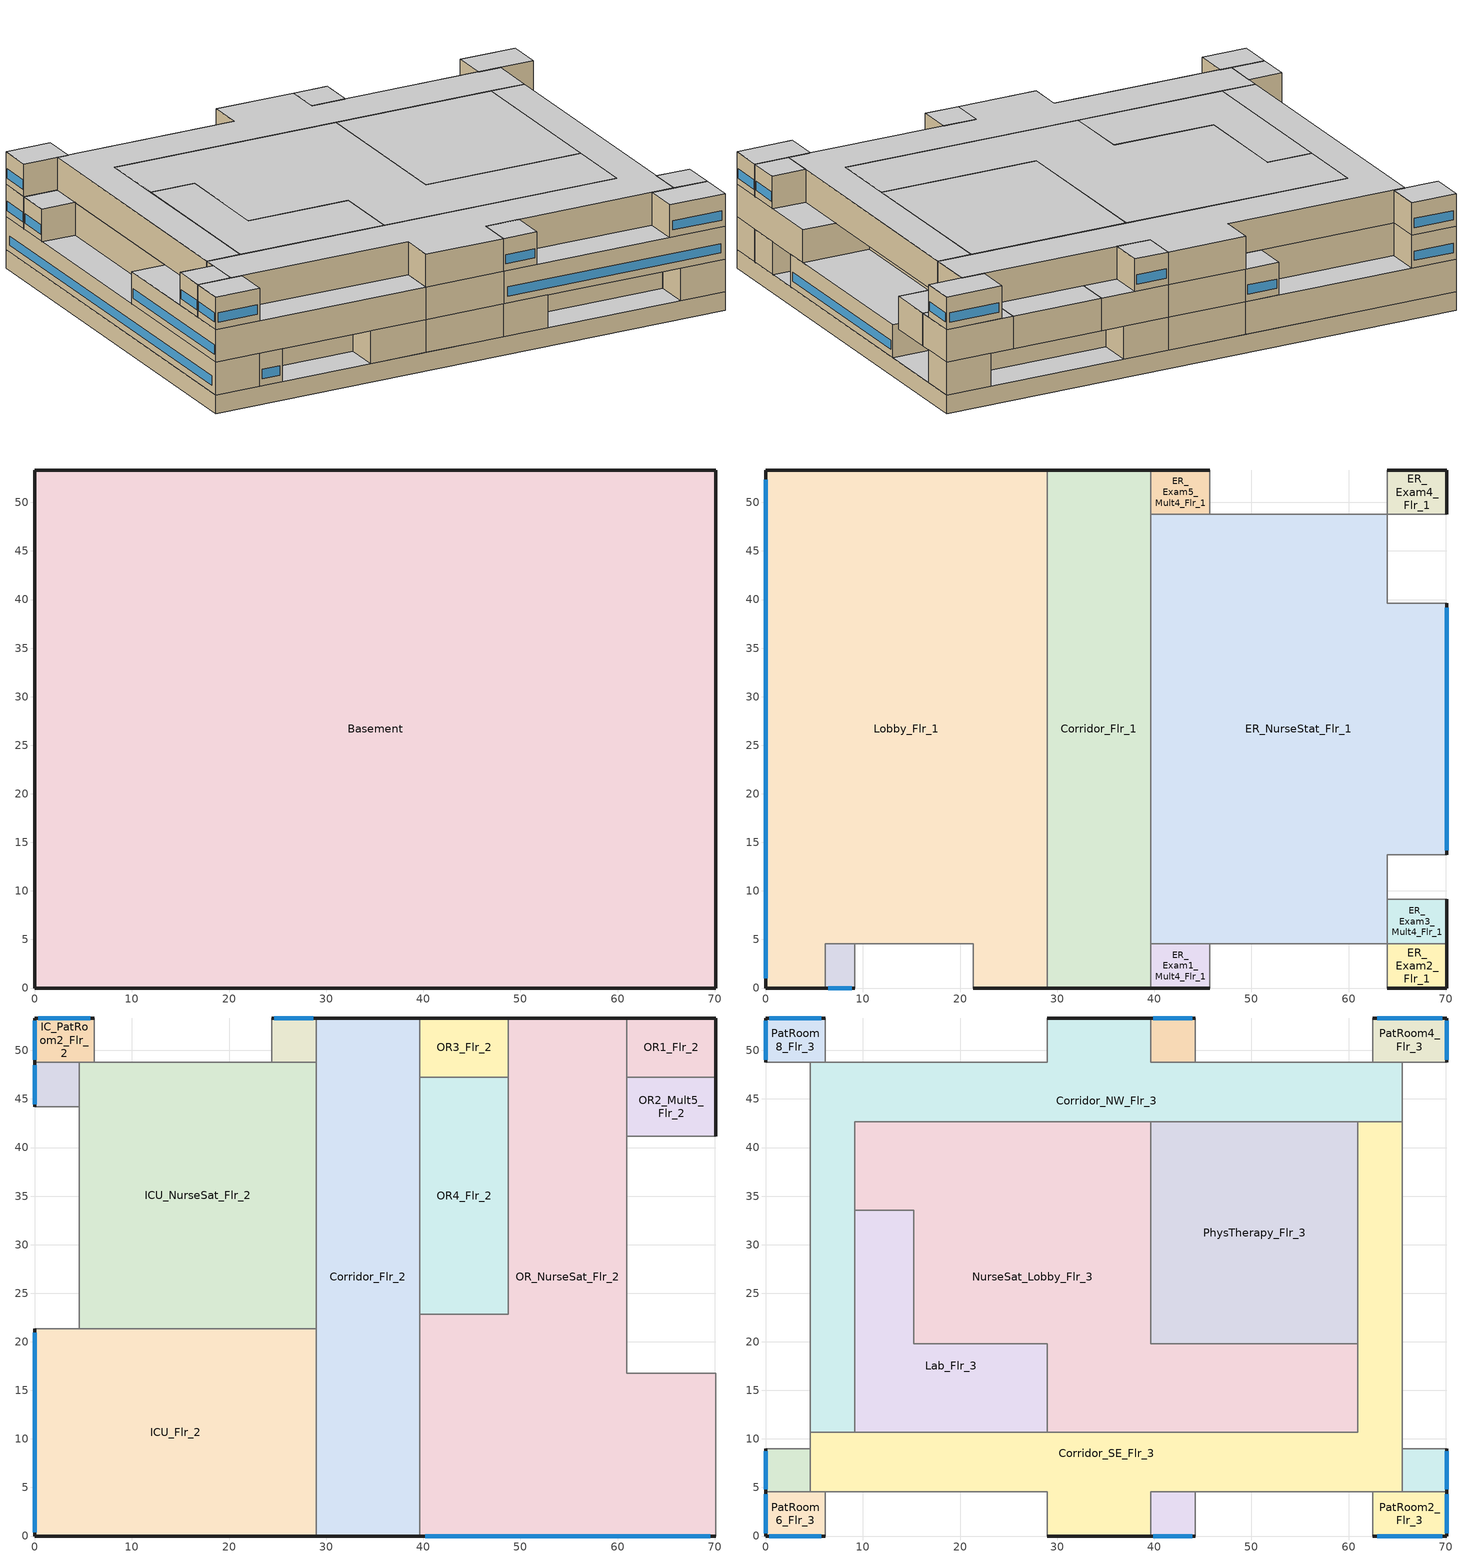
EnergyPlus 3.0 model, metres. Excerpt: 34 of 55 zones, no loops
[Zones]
Basement
 floor ground (ext-slab): 70.1,53.34 70.1,0 0,0 0,53.34 z-2.44
 wall ground (ext-slab): 70.1,53.34 0,53.34 0,0 70.1,0 70.1,53.34 z-2.44:0
 ceiling adiabatic (INT-FLOOR-UNDERSIDE): 0,0 70.1,0 70.1,53.34 0,53.34 z0
ER_Exam1_Mult4_Flr_1
 floor adiabatic (INT-FLOOR-TOPSIDE): 45.72,4.57 45.72,0 39.62,0 39.62,4.57 z0
 wall outside (ext-walls): 39.62,0 45.72,0 z0:4.27
 wall adiabatic (int-walls): 45.72,0 45.72,4.57 39.62,4.57 39.62,0 z0:4.27
 ceiling adiabatic (INT-FLOOR-UNDERSIDE): 39.62,4.57 39.62,0 45.72,0 45.72,4.57 z4.27
ER_Exam2_Flr_1
 floor adiabatic (INT-FLOOR-TOPSIDE): 70.1,4.57 70.1,0 64.01,0 64.01,4.57 z0
 wall outside (ext-walls): 64.01,0 70.1,0 70.1,4.57 z0:4.27
 wall adiabatic (int-walls): 70.1,4.57 64.01,4.57 64.01,0 z0:4.27
 ceiling adiabatic (INT-FLOOR-UNDERSIDE): 64.01,4.57 64.01,0 70.1,0 70.1,4.57 z4.27
ER_Exam3_Mult4_Flr_1
 floor adiabatic (INT-FLOOR-TOPSIDE): 70.1,9.14 70.1,4.57 64.01,4.57 64.01,9.14 z0
 wall outside (ext-walls): 70.1,4.57 70.1,9.14 z0:4.27
 wall adiabatic (int-walls): 70.1,9.14 64.01,9.14 64.01,4.57 70.1,4.57 z0:4.27
 ceiling adiabatic (INT-FLOOR-UNDERSIDE): 64.01,9.14 64.01,4.57 70.1,4.57 70.1,9.14 z4.27
ER_Exam4_Flr_1
 floor adiabatic (INT-FLOOR-TOPSIDE): 70.1,53.34 70.1,48.77 64.01,48.77 64.01,53.34 z0
 wall outside (ext-walls): 70.1,48.77 70.1,53.34 64.01,53.34 z0:4.27
 wall adiabatic (int-walls): 64.01,53.34 64.01,48.77 70.1,48.77 z0:4.27
 ceiling adiabatic (INT-FLOOR-UNDERSIDE): 64.01,53.34 64.01,48.77 70.1,48.77 70.1,53.34 z4.27
ER_Exam5_Mult4_Flr_1
 floor adiabatic (INT-FLOOR-TOPSIDE): 45.72,53.34 45.72,48.77 39.62,48.77 39.62,53.34 z0
 wall outside (ext-walls): 45.72,53.34 39.62,53.34 z0:4.27
 wall adiabatic (int-walls): 39.62,53.34 39.62,48.77 45.72,48.77 45.72,53.34 z0:4.27
 ceiling adiabatic (INT-FLOOR-UNDERSIDE): 39.62,53.34 39.62,48.77 45.72,48.77 45.72,53.34 z4.27
Office1_Mult4_Flr_1
 floor adiabatic (INT-FLOOR-TOPSIDE): 9.14,4.57 9.14,0 6.1,0 6.1,4.57 z0
 wall outside (ext-walls): 6.1,0 9.14,0 z0:4.27
 wall adiabatic (int-walls): 9.14,0 9.14,4.57 6.1,4.57 6.1,0 z0:4.27
 window (window_south): 6.41,0 8.84,0 z0.91:2.13
 ceiling adiabatic (INT-FLOOR-UNDERSIDE): 6.1,4.57 6.1,0 9.14,0 9.14,4.57 z4.27
Lobby_Flr_1
 floor adiabatic (INT-FLOOR-TOPSIDE): 0,0 0,53.34 28.96,53.34 28.96,0 21.34,0 21.34,4.57 6.1,4.57 6.1,0 z0
 wall outside (ext-walls): 28.96,53.34 0,53.34 0,0 6.1,0 / 21.34,0 28.96,0 z0:4.27
 wall adiabatic (int-walls): 6.1,0 6.1,4.57 21.34,4.57 21.34,0 z0:4.27
 wall to Corridor_Flr_1 (AIR-WALL): 28.96,15.24 28.96,53.34 z0:4.27
 wall to Corridor_Flr_1 (int-walls): 28.96,0 28.96,15.24 z0:4.27
 window (window_west): 0,52.34 0,1 z0.91:2.13
 ceiling adiabatic (INT-FLOOR-UNDERSIDE): 0,0 6.1,0 6.1,4.57 21.34,4.57 21.34,0 28.96,0 28.96,53.34 0,53.34 z4.27
Corridor_Flr_1
 floor adiabatic (INT-FLOOR-TOPSIDE): 39.62,53.34 39.62,0 28.96,0 28.96,53.34 z0
 wall outside (ext-walls): 39.62,53.34 28.96,53.34 / 28.96,0 39.62,0 z0:4.27
 wall adiabatic (int-walls): 39.62,0 39.62,53.34 z0:4.27
 ceiling adiabatic (INT-FLOOR-UNDERSIDE): 28.96,53.34 28.96,0 39.62,0 39.62,53.34 z4.27
ER_NurseStat_Flr_1
 floor adiabatic (INT-FLOOR-TOPSIDE): 39.62,4.57 39.62,48.77 64.01,48.77 64.01,39.62 70.1,39.62 70.1,13.72 64.01,13.72 64.01,4.57 z0
 wall outside (ext-walls): 70.1,13.72 70.1,39.62 z0:4.27
 wall adiabatic (int-walls): 70.1,39.62 64.01,39.62 64.01,48.77 39.62,48.77 39.62,4.57 64.01,4.57 64.01,13.72 70.1,13.72 z0:4.27
 window (window_east): 70.1,14.2 70.1,39.14 z0.91:2.13
 ceiling adiabatic (INT-FLOOR-UNDERSIDE): 39.62,4.57 64.01,4.57 64.01,13.72 70.1,13.72 70.1,39.62 64.01,39.62 64.01,48.77 39.62,48.77 z4.27
OR1_Flr_2
 floor adiabatic (INT-FLOOR-TOPSIDE): 70.1,53.34 70.1,47.24 60.96,47.24 60.96,53.34 z4.27
 wall outside (ext-walls): 70.1,47.24 70.1,53.34 60.96,53.34 z4.27:8.54
 wall adiabatic (int-walls): 60.96,53.34 60.96,47.24 70.1,47.24 z4.27:8.54
 ceiling adiabatic (INT-FLOOR-UNDERSIDE): 60.96,53.34 60.96,47.24 70.1,47.24 70.1,53.34 z8.54
OR2_Mult5_Flr_2
 floor adiabatic (INT-FLOOR-TOPSIDE): 70.1,47.24 70.1,41.15 60.96,41.15 60.96,47.24 z4.27
 wall outside (ext-walls): 70.1,41.15 70.1,47.24 z4.27:8.54
 wall adiabatic (int-walls): 70.1,47.24 60.96,47.24 60.96,41.15 70.1,41.15 z4.27:8.54
 ceiling adiabatic (INT-FLOOR-UNDERSIDE): 60.96,47.24 60.96,41.15 70.1,41.15 70.1,47.24 z8.54
OR3_Flr_2
 floor adiabatic (INT-FLOOR-TOPSIDE): 48.77,53.34 48.77,47.24 39.62,47.24 39.62,53.34 z4.27
 wall outside (ext-walls): 48.77,53.34 39.62,53.34 z4.27:8.54
 wall adiabatic (int-walls): 39.62,53.34 39.62,47.24 48.77,47.24 48.77,53.34 z4.27:8.54
 ceiling adiabatic (INT-FLOOR-UNDERSIDE): 39.62,53.34 39.62,47.24 48.77,47.24 48.77,53.34 z8.54
OR4_Flr_2
 floor adiabatic (INT-FLOOR-TOPSIDE): 48.77,47.24 48.77,22.86 39.62,22.86 39.62,47.24 z4.27
 wall adiabatic (int-walls): 48.77,47.24 39.62,47.24 39.62,22.86 48.77,22.86 48.77,47.24 z4.27:8.54
 ceiling adiabatic (INT-FLOOR-UNDERSIDE): 39.62,47.24 39.62,22.86 48.77,22.86 48.77,47.24 z8.54
IC_PatRoom1_Mult5_Flr_2
 floor adiabatic (INT-FLOOR-TOPSIDE): 28.96,53.34 28.96,48.77 24.38,48.77 24.38,53.34 z4.27
 wall outside (ext-walls): 28.96,53.34 24.38,53.34 z4.27:8.54
 wall adiabatic (int-walls): 24.38,53.34 24.38,48.77 28.96,48.77 28.96,53.34 z4.27:8.54
 window (window_north): 28.68,53.34 24.66,53.34 z5.18:6.4
 ceiling adiabatic (INT-FLOOR-UNDERSIDE): 24.38,53.34 24.38,48.77 28.96,48.77 28.96,53.34 z8.54
IC_PatRoom2_Flr_2
 floor adiabatic (INT-FLOOR-TOPSIDE): 6.1,53.34 6.1,48.77 0,48.77 0,53.34 z4.27
 wall outside (ext-walls): 6.1,53.34 0,53.34 0,48.77 z4.27:8.54
 wall adiabatic (int-walls): 0,48.77 6.1,48.77 6.1,53.34 z4.27:8.54
 window (window_north): 5.73,53.34 0.37,53.34 z5.18:6.4
 window (window_west): 0,53.07 0,49.04 z5.18:6.4
 ceiling adiabatic (INT-FLOOR-UNDERSIDE): 0,53.34 0,48.77 6.1,48.77 6.1,53.34 z8.54
IC_PatRoom3_Mult6_Flr_2
 floor adiabatic (INT-FLOOR-TOPSIDE): 4.57,48.77 4.57,44.2 0,44.2 0,48.77 z4.27
 wall outside (ext-walls): 0,48.77 0,44.2 z4.27:8.54
 wall adiabatic (int-walls): 0,44.2 4.57,44.2 4.57,48.77 0,48.77 z4.27:8.54
 window (window_west): 0,48.49 0,44.47 z5.18:6.4
 ceiling adiabatic (INT-FLOOR-UNDERSIDE): 0,48.77 0,44.2 4.57,44.2 4.57,48.77 z8.54
ICU_Flr_2
 floor adiabatic (INT-FLOOR-TOPSIDE): 28.96,21.34 28.96,0 0,0 0,21.34 z4.27
 wall outside (ext-walls): 0,21.34 0,0 28.96,0 z4.27:8.54
 wall adiabatic (int-walls): 28.96,0 28.96,21.34 0,21.34 z4.27:8.54
 window (window_west): 0,20.94 0,0.4 z5.18:6.4
 ceiling adiabatic (INT-FLOOR-UNDERSIDE): 0,21.34 0,0 28.96,0 28.96,21.34 z8.54
ICU_NurseSat_Flr_2
 floor adiabatic (INT-FLOOR-TOPSIDE): 4.57,21.34 4.57,48.77 28.96,48.77 28.96,21.34 z4.27
 wall adiabatic (int-walls): 28.96,48.77 4.57,48.77 4.57,21.34 28.96,21.34 28.96,48.77 z4.27:8.54
 ceiling adiabatic (INT-FLOOR-UNDERSIDE): 4.57,21.34 28.96,21.34 28.96,48.77 4.57,48.77 z8.54
Corridor_Flr_2
 floor adiabatic (INT-FLOOR-TOPSIDE): 39.62,53.34 39.62,0 28.96,0 28.96,53.34 z4.27
 wall outside (ext-walls): 39.62,53.34 28.96,53.34 / 28.96,0 39.62,0 z4.27:8.54
 wall adiabatic (int-walls): 39.62,0 39.62,53.34 / 28.96,53.34 28.96,0 z4.27:8.54
 ceiling adiabatic (INT-FLOOR-UNDERSIDE): 28.96,53.34 28.96,0 39.62,0 39.62,53.34 z8.54
OR_NurseSat_Flr_2
 floor adiabatic (INT-FLOOR-TOPSIDE): 39.62,0 39.62,22.86 48.77,22.86 48.77,53.34 60.96,53.34 60.96,16.76 70.1,16.76 70.1,0 z4.27
 wall outside (ext-walls): 60.96,53.34 48.77,53.34 / 39.62,0 70.1,0 z4.27:8.54
 wall adiabatic (int-walls): 48.77,53.34 48.77,22.86 39.62,22.86 39.62,0 / 70.1,0 70.1,16.76 60.96,16.76 60.96,53.34 z4.27:8.54
 window (window_south): 40.2,0 69.53,0 z5.18:6.4
 ceiling adiabatic (INT-FLOOR-UNDERSIDE): 39.62,0 70.1,0 70.1,16.76 60.96,16.76 60.96,53.34 48.77,53.34 48.77,22.86 39.62,22.86 z8.54
PatRoom1_Mult10_Flr_3
 floor adiabatic (INT-FLOOR-TOPSIDE): 44.2,4.57 44.2,0 39.62,0 39.62,4.57 z8.54
 wall outside (ext-walls): 39.62,0 44.2,0 z8.54:12.8
 wall adiabatic (int-walls): 44.2,0 44.2,4.57 39.62,4.57 39.62,0 z8.54:12.8
 window (window_south): 39.9,0 43.92,0 z9.45:10.67
 ceiling adiabatic (INT-FLOOR-UNDERSIDE): 39.62,4.57 39.62,0 44.2,0 44.2,4.57 z12.8
PatRoom2_Flr_3
 floor adiabatic (INT-FLOOR-TOPSIDE): 70.1,4.57 70.1,0 62.48,0 62.48,4.57 z8.54
 wall outside (ext-walls): 62.48,0 70.1,0 70.1,4.57 z8.54:12.8
 wall adiabatic (int-walls): 70.1,4.57 62.48,4.57 62.48,0 z8.54:12.8
 window (window_east): 70.1,0.27 70.1,4.3 z9.45:10.67
 window (window_south): 62.94,0 69.65,0 z9.45:10.67
 ceiling adiabatic (INT-FLOOR-UNDERSIDE): 62.48,4.57 62.48,0 70.1,0 70.1,4.57 z12.8
PatRoom3_Mult10_Flr_3
 floor adiabatic (INT-FLOOR-TOPSIDE): 70.1,8.99 70.1,4.57 65.53,4.57 65.53,8.99 z8.54
 wall outside (ext-walls): 70.1,4.57 70.1,8.99 z8.54:12.8
 wall adiabatic (int-walls): 70.1,8.99 65.53,8.99 65.53,4.57 70.1,4.57 z8.54:12.8
 window (window_east): 70.1,4.84 70.1,8.73 z9.45:10.67
 ceiling adiabatic (INT-FLOOR-UNDERSIDE): 65.53,8.99 65.53,4.57 70.1,4.57 70.1,8.99 z12.8
PatRoom4_Flr_3
 floor adiabatic (INT-FLOOR-TOPSIDE): 70.1,53.34 70.1,48.77 62.48,48.77 62.48,53.34 z8.54
 wall outside (ext-walls): 70.1,48.77 70.1,53.34 62.48,53.34 z8.54:12.8
 wall adiabatic (int-walls): 62.48,53.34 62.48,48.77 70.1,48.77 z8.54:12.8
 window (window_north): 69.65,53.34 62.94,53.34 z9.45:10.67
 window (window_east): 70.1,49.04 70.1,53.07 z9.45:10.67
 ceiling adiabatic (INT-FLOOR-UNDERSIDE): 62.48,53.34 62.48,48.77 70.1,48.77 70.1,53.34 z12.8
PatRoom5_Mult10_Flr_3
 floor adiabatic (INT-FLOOR-TOPSIDE): 44.2,53.34 44.2,48.77 39.62,48.77 39.62,53.34 z8.54
 wall outside (ext-walls): 44.2,53.34 39.62,53.34 z8.54:12.8
 wall adiabatic (int-walls): 39.62,53.34 39.62,48.77 44.2,48.77 44.2,53.34 z8.54:12.8
 window (window_north): 43.92,53.34 39.9,53.34 z9.45:10.67
 ceiling adiabatic (INT-FLOOR-UNDERSIDE): 39.62,53.34 39.62,48.77 44.2,48.77 44.2,53.34 z12.8
PhysTherapy_Flr_3
 floor adiabatic (INT-FLOOR-TOPSIDE): 60.96,42.67 60.96,19.81 39.62,19.81 39.62,42.67 z8.54
 wall to Corridor_NW_Flr_3 (int-walls): 60.96,42.67 39.62,42.67 z8.54:12.8
 wall to Corridor_SE_Flr_3 (int-walls): 60.96,19.81 60.96,42.67 z8.54:12.8
 wall to NurseSat_Lobby_Flr_3 (int-walls): 39.62,42.67 39.62,19.81 60.96,19.81 z8.54:12.8
 ceiling adiabatic (INT-FLOOR-UNDERSIDE): 39.62,42.67 39.62,19.81 60.96,19.81 60.96,42.67 z12.8
PatRoom6_Flr_3
 floor adiabatic (INT-FLOOR-TOPSIDE): 6.1,4.57 6.1,0 0,0 0,4.57 z8.54
 wall outside (ext-walls): 0,4.57 0,0 6.1,0 z8.54:12.8
 wall adiabatic (int-walls): 6.1,0 6.1,4.57 0,4.57 z8.54:12.8
 window (window_south): 0.37,0 5.73,0 z9.45:10.67
 window (window_west): 0,4.3 0,0.27 z9.45:10.67
 ceiling adiabatic (INT-FLOOR-UNDERSIDE): 0,4.57 0,0 6.1,0 6.1,4.57 z12.8
PatRoom7_Mult10_Flr_3
 floor adiabatic (INT-FLOOR-TOPSIDE): 4.57,8.99 4.57,4.57 0,4.57 0,8.99 z8.54
 wall outside (ext-walls): 0,8.99 0,4.57 z8.54:12.8
 wall adiabatic (int-walls): 0,4.57 4.57,4.57 4.57,8.99 0,8.99 z8.54:12.8
 window (window_east): 0,8.73 0,4.84 z9.45:10.67
 ceiling adiabatic (INT-FLOOR-UNDERSIDE): 0,8.99 0,4.57 4.57,4.57 4.57,8.99 z12.8
PatRoom8_Flr_3
 floor adiabatic (INT-FLOOR-TOPSIDE): 6.1,53.34 6.1,48.77 0,48.77 0,53.34 z8.54
 wall outside (ext-walls): 6.1,53.34 0,53.34 0,48.77 z8.54:12.8
 wall adiabatic (int-walls): 0,48.77 6.1,48.77 6.1,53.34 z8.54:12.8
 window (window_north): 5.73,53.34 0.37,53.34 z9.45:10.67
 window (window_west): 0,53.07 0,49.04 z9.45:10.67
 ceiling adiabatic (INT-FLOOR-UNDERSIDE): 0,53.34 0,48.77 6.1,48.77 6.1,53.34 z12.8
NurseSat_Lobby_Flr_3
 floor adiabatic (INT-FLOOR-TOPSIDE): 9.14,42.67 39.62,42.67 39.62,19.81 60.96,19.81 60.96,10.67 28.96,10.67 28.96,19.81 15.24,19.81 15.24,33.53 9.14,33.53 z8.54
 wall to Corridor_NW_Flr_3 (AIR-WALL): 39.62,42.67 9.14,42.67 9.14,33.53 z8.54:12.8
 wall to Corridor_SE_Flr_3 (AIR-WALL): 28.96,10.67 60.96,10.67 60.96,19.81 z8.54:12.8
 wall to Lab_Flr_3 (int-walls): 9.14,33.53 15.24,33.53 15.24,19.81 28.96,19.81 28.96,10.67 z8.54:12.8
 ceiling adiabatic (INT-FLOOR-UNDERSIDE): 9.14,42.67 9.14,33.53 15.24,33.53 15.24,19.81 28.96,19.81 28.96,10.67 60.96,10.67 60.96,19.81 39.62,19.81 39.62,42.67 z12.8
Lab_Flr_3
 floor adiabatic (INT-FLOOR-TOPSIDE): 9.14,33.53 15.24,33.53 15.24,19.81 28.96,19.81 28.96,10.67 9.14,10.67 z8.54
 wall to Corridor_SE_Flr_3 (int-walls): 9.14,10.67 28.96,10.67 z8.54:12.8
 wall to Corridor_NW_Flr_3 (int-walls): 9.14,33.58 9.14,10.67 z8.54:12.8
 ceiling adiabatic (INT-FLOOR-UNDERSIDE): 9.14,33.53 9.14,10.67 28.96,10.67 28.96,19.81 15.24,19.81 15.24,33.53 z12.8
Corridor_SE_Flr_3
 floor adiabatic (INT-FLOOR-TOPSIDE): 4.57,4.57 4.57,10.67 60.96,10.67 60.96,42.67 65.53,42.67 65.53,4.57 39.62,4.57 39.62,0 28.96,0 28.96,4.57 z8.54
 wall outside (ext-walls): 28.96,0 39.62,0 z8.54:12.8
 wall adiabatic (int-walls): 39.62,0 39.62,4.57 65.53,4.57 65.53,42.67 / 4.57,10.67 4.57,4.57 28.96,4.57 28.96,0 z8.54:12.8
 wall to Corridor_NW_Flr_3 (AIR-WALL): 65.53,42.67 60.96,42.67 / 9.14,10.67 4.57,10.67 z8.54:12.8
 ceiling adiabatic (INT-FLOOR-UNDERSIDE): 4.57,4.57 28.96,4.57 28.96,0 39.62,0 39.62,4.57 65.53,4.57 65.53,42.67 60.96,42.67 60.96,10.67 4.57,10.67 z12.8
Corridor_NW_Flr_3
 floor adiabatic (INT-FLOOR-TOPSIDE): 4.57,10.67 4.57,48.77 28.96,48.77 28.96,53.34 39.62,53.34 39.62,48.77 65.53,48.77 65.53,42.67 9.14,42.67 9.14,10.67 z8.54
 wall outside (ext-walls): 39.62,53.34 28.96,53.34 z8.54:12.8
 wall adiabatic (int-walls): 65.53,42.67 65.53,48.77 39.62,48.77 39.62,53.34 / 28.96,53.34 28.96,48.77 4.57,48.77 4.57,10.67 z8.54:12.8
 ceiling adiabatic (INT-FLOOR-UNDERSIDE): 4.57,10.67 9.14,10.67 9.14,42.67 65.53,42.67 65.53,48.77 39.62,48.77 39.62,53.34 28.96,53.34 28.96,48.77 4.57,48.77 z12.8
[Building]
Benchmark Hospital New V1.0_3.0: North Axis=0; Terrain=City; Loads Convergence Tolerance Value=0.04; Temperature Convergence Tolerance Value=0.2; Solar Distribution=FullInteriorAndExterior; Maximum Number of Warmup Days=25
[Site:Location]
FAIRBANKS_AK_USA TMY2-26411: Latitude {deg}=64.82; Longitude {deg}=-147.87; Time Zone {hr}=-9; Elevation {m}=138
[Site:GroundTemperature:BuildingSurface]
19.73, 19.69, 19.74, 19.8, 19.87, 19.94, 20, 20.04, 20.03, 19.98, 19.88, 19.81
[Site:WaterMainsTemperature]
Calculation Method=CORRELATION; Annual Average Outdoor Air Temperature {C}=-3.17; Maximum Difference In Monthly Average Outdoor Air Temperatures {deltaC}=40
[SizingPeriod:DesignDay] Barometric Pressure {Pa}=99678; Rain Indicator=0; Snow Indicator=0; Day of Month=21; Daylight Saving Time Indicator=0; Humidity Indicating Type=WetBulb
Name | Maximum Dry-Bulb Temperature {C} | Daily Temperature Range {deltaC} | Humidity Indicating Conditions at Maximum Dry-Bulb | Wind Speed {m/s} | Wind Direction {deg} | Sky Clearness | Month | Day Type
FAIRBANKS Ann Htg 99.6% Condns DB | -42.5 | 0 | -42.5 | 0.5 | 10 | 0 | 1 | WinterDesignDay
FAIRBANKS Ann Clg .4% Condns DB=>MWB | 27.2 | 10.3 | 16.1 | 3.3 | 180 | 1 | 7 | SummerDesignDay
[WindowMaterial:Glazing] Optical Data Type=SpectralAverage; Thickness=0.003; Visible Transmittance at Normal Incidence=0.4894; Front Side Visible Reflectance at Normal Incidence=0.4606; Back Side Visible Reflectance at Normal Incidence=0.4606; Infrared Transmittance at Normal Incidence=0; Front Side Infrared Hemispherical Emissivity=0.9; Back Side Infrared Hemispherical Emissivity=0.9; Dirt Correction Factor for Solar and Visible Transmittance=1; Solar Diffusing=No
Name | Solar Transmittance at Normal Incidence | Front Side Solar Reflectance at Normal Incidence | Back Side Solar Reflectance at Normal Incidence | Conductivity
Theoretical Glass [89] | 0.4841 | 0.4659 | 0.4659 | 0.0135
Theoretical Glass [92] | 0.4821 | 0.4679 | 0.4679 | 0.0206
[Material] Thermal Absorptance=0.9
Name | Roughness | Thickness | Conductivity | Density | Specific Heat | Solar Absorptance | Visible Absorptance | Thickness {m} | Conductivity {W/m-K} | Density {kg/m3} | Specific Heat {J/kg-K}
Roof Membrane | VeryRough | 0.0095 | 0.16 | 1121.29 | 1460 | 0.7 | 0.7
Roof Insulation [7] | MediumRough | 0.1676 | 0.049 | 265 | 836.8 | 0.7 | 0.7
Metal Decking | MediumSmooth | 0.0015 | 45.006 | 7680 | 418.4 | 0.7 | 0.3
GP01 1/2 GYPSUM | Smooth | 0.0127 | 0.16 | 800 | 1090 | 0.7 | 0.5
1IN Stucco | Smooth | 0.0253 | 0.6918 | 1858 | 837 | 0.92 | 0.92
8IN Concrete HW | MediumRough | 0.2033 | 1.7296 | 2243 | 837 | 0.65 | 0.65
Wall Insulation [12] | MediumRough | 0.0785 | 0.0432 | 91 | 837 | 0.5 | 0.5
1/2IN Gypsum; 1/2IN Gypsum Top; 1/2IN Gypsum Bottom | Smooth | 0.0127 | 0.16 | 784.9 | 830 | 0.92 | 0.92
MAT-CC05 8 HW CONCRETE | Rough | 0.2032 | 1.311 | 2240 | 836.8 | 0.7 | 0.7
Floor Insulation [3] | MediumRough | 0.0963 | 0.045 | 265 | 836.8 | 0.7 | 0.7
AtticFloor Insulation | MediumRough | 0.2379 | 0.049 | 265 | 836.8 | 0.7 | 0.7
Std Wood 6inch | MediumSmooth |  |  |  |  | 0.7 | 0.7 | 0.15 | 0.12 | 540 | 1210
Std AC02 | MediumSmooth |  |  |  |  | 0.7 | 0.2 | 0.0127 | 0.057 | 288 | 1339
Std MAT-CC05 4  MW CONCRETE | Rough |  |  |  |  | 0.7 | 0.2 | 0.1 | 0.858 | 1968 | 836.8
Std PW05 | MediumSmooth |  |  |  |  | 0.78 | 0.78 | 0.0191 | 0.115 | 545 | 1213
Std Steel_Brown_Regular | Smooth |  |  |  |  | 0.92 | 0.92 | 0.0015 | 44.9696 | 7689 | 418
[Material:NoMass] Thermal Absorptance=0.9; Solar Absorptance=0.7
Name | Roughness | Thermal Resistance {(m2-K)/W} | Visible Absorptance | Thermal Resistance {m2-K/W}
CP02 CARPET PAD | VeryRough | 0.2165 | 0.8
Std CP02 CARPET PAD | VeryRough |  | 0.8 | 0.21648
MAT-AIR-WALL | Rough |  |  | 0.207949
Std Opaque Door panel_con; Std Opaque Door panel_semi | MediumRough |  | 0.7 | 0.12327
Std Overhead Door Panel | MediumRough |  | 0.7 | 0.255345
[Construction]
InteriorFurnishings: Std Wood 6inch
INT-FLOOR-TOPSIDE: Std MAT-CC05 4  MW CONCRETE, Std CP02 CARPET PAD
INT-FLOOR-UNDERSIDE: Std CP02 CARPET PAD, Std MAT-CC05 4  MW CONCRETE
INT-FLOOR-SLAB: Std MAT-CC05 4  MW CONCRETE
DropCeiling: Std AC02
Sloped_Metal_Roof: Std Steel_Brown_Regular, Std PW05
Gable_Wall: Std PW05
AIR-WALL: MAT-AIR-WALL
Std Swinging Door_con: Std Opaque Door panel_con
Std Swinging Door_semi: Std Opaque Door panel_semi
Std Overhead Door: Std Overhead Door Panel
window_south; window_east; window_north; window_west: Theoretical Glass [89]
window_SkylightConst: Theoretical Glass [92]
roofs: Roof Membrane, Roof Insulation [7], Metal Decking
int-walls: GP01 1/2 GYPSUM, GP01 1/2 GYPSUM
ext-walls: 1IN Stucco, 8IN Concrete HW, Wall Insulation [12], 1/2IN Gypsum
ext-slab: MAT-CC05 8 HW CONCRETE, CP02 CARPET PAD
exposed-floor: Floor Insulation [3], MAT-CC05 8 HW CONCRETE, CP02 CARPET PAD
attic-floor: 1/2IN Gypsum Top, AtticFloor Insulation, 1/2IN Gypsum Bottom
[ComponentCost:LineItem] Line Item Type=Construction
Name | Item | Cost per Area {$/m2} | Cost per Area
Interior Furnishings | InteriorFurnishings | 1
Interior Floor | INT-FLOOR-UNDERSIDE | 15
Interior Floor Slab | INT-FLOOR-SLAB | 35
Drop Ceiling | DropCeiling | 10
Sloped Metal Roof | Sloped_Metal_Roof | 1
Gable Wall | Gable_Wall | 1
Air Wall | AIR-WALL | 1
Swinging Door Conditioned | Std Swinging Door_con | 1
Swinging Door Semi-conditioned | Std Swinging Door_semi | 1
Overhead Door | Std Overhead Door | 1
south:window_south | window_south |  | 245.452
east:window_east | window_east |  | 245.452
north:window_north | window_north |  | 245.452
west:window_west | window_west |  | 245.452
SkylightConst:window_SkylightConst | window_SkylightConst |  | 256.965
roofs:roofs | roofs |  | 36.9675
int-walls:int-walls | int-walls |  | 1
ext-walls:ext-walls | ext-walls |  | 47.4916
ext-slab:ext-slab | ext-slab |  | 560.787
exposed-floor:exposed-floor | exposed-floor |  | 37.854
attic-floor:attic-floor | attic-floor |  | 15.0182
[Zone] Type=1; Part of Total Floor Area=Yes
Name | Multiplier | Ceiling Height | Volume
Basement | 1 | 2.439 | 9120.27
ER_Exam1_Mult4_Flr_1; ER_Exam3_Mult4_Flr_1; ER_Exam5_Mult4_Flr_1 | 4 | 4.2683 | 118.96
ER_Exam2_Flr_1; ER_Exam4_Flr_1; IC_PatRoom2_Flr_2; PatRoom6_Flr_3; PatRoom8_Flr_3 | 1 | 4.2683 | 118.96
Office1_Mult4_Flr_1 | 4 | 4.2683 | 59.5
Lobby_Flr_1 | 1 | 4.2683 | 6294.92
Corridor_Flr_1; Corridor_Flr_2 | 1 | 4.2683 | 2428.79
ER_NurseStat_Flr_1 | 1 | 4.2683 | 5273.95
OR1_Flr_2; OR3_Flr_2 | 1 | 4.2683 | 237.91
OR2_Mult5_Flr_2 | 5 | 4.2683 | 237.91
OR4_Flr_2 | 1 | 4.2683 | 951.7
IC_PatRoom1_Mult5_Flr_2 | 5 | 4.2683 | 89.21
IC_PatRoom3_Mult6_Flr_2 | 6 | 4.2683 | 89.21
ICU_Flr_2 | 1 | 4.2683 | 2637.63
ICU_NurseSat_Flr_2 | 1 | 4.2683 | 2854.51
OR_NurseSat_Flr_2 | 1 | 4.2683 | 4322.24
PatRoom1_Mult10_Flr_3; PatRoom5_Mult10_Flr_3 | 10 | 4.2683 | 89.21
PatRoom2_Flr_3; PatRoom4_Flr_3 | 1 | 4.2683 | 148.71
PatRoom3_Mult10_Flr_3; PatRoom7_Mult10_Flr_3 | 10 | 4.2683 | 86.26
PhysTherapy_Flr_3 | 1 | 4.2683 | 2081.82
NurseSat_Lobby_Flr_3 | 1 | 4.2683 | 3866.25
Lab_Flr_3 | 1 | 4.2683 | 1129.43
Corridor_SE_Flr_3; Corridor_NW_Flr_3 | 1 | 4.2683 | 2418.88
[InternalMass] Construction=InteriorFurnishings
Name | Zone | Surface Area
Basement_InternalMass_1 | Basement | 7478.69
ER_Exam1_Mult4_Flr_1_InternalMass_1 | ER_Exam1_Mult4_Flr_1 | 55.7418
ER_Exam2_Flr_1_InternalMass_1 | ER_Exam2_Flr_1 | 55.7418
ER_Exam3_Mult4_Flr_1_InternalMass_1 | ER_Exam3_Mult4_Flr_1 | 55.7418
ER_Exam4_Flr_1_InternalMass_1 | ER_Exam4_Flr_1 | 55.7418
ER_Exam5_Mult4_Flr_1_InternalMass_1 | ER_Exam5_Mult4_Flr_1 | 55.7418
Office1_Mult4_Flr_1_InternalMass_1 | Office1_Mult4_Flr_1 | 27.8709
Lobby_Flr_1_InternalMass_1 | Lobby_Flr_1 | 2949.62
Corridor_Flr_1_InternalMass_1 | Corridor_Flr_1 | 1138.06
ER_NurseStat_Flr_1_InternalMass_1 | ER_NurseStat_Flr_1 | 2471.22
OR1_Flr_2_InternalMass_1 | OR1_Flr_2 | 111.4836
OR2_Mult5_Flr_2_InternalMass_1 | OR2_Mult5_Flr_2 | 111.4836
OR3_Flr_2_InternalMass_1 | OR3_Flr_2 | 111.4836
OR4_Flr_2_InternalMass_1 | OR4_Flr_2 | 445.9346
IC_PatRoom1_Mult5_Flr_2_InternalMass_1 | IC_PatRoom1_Mult5_Flr_2 | 41.8064
IC_PatRoom2_Flr_2_InternalMass_1 | IC_PatRoom2_Flr_2 | 55.7418
IC_PatRoom3_Mult6_Flr_2_InternalMass_1 | IC_PatRoom3_Mult6_Flr_2 | 41.8064
ICU_Flr_2_InternalMass_1 | ICU_Flr_2 | 1235.93
ICU_NurseSat_Flr_2_InternalMass_1 | ICU_NurseSat_Flr_2 | 1337.54
Corridor_Flr_2_InternalMass_1 | Corridor_Flr_2 | 1138.06
OR_NurseSat_Flr_2_InternalMass_1 | OR_NurseSat_Flr_2 | 2025.29
PatRoom1_Mult10_Flr_3_InternalMass_1 | PatRoom1_Mult10_Flr_3 | 41.8064
PatRoom2_Flr_3_InternalMass_1 | PatRoom2_Flr_3 | 69.6773
PatRoom3_Mult10_Flr_3_InternalMass_1 | PatRoom3_Mult10_Flr_3 | 40.4165
PatRoom4_Flr_3_InternalMass_1 | PatRoom4_Flr_3 | 69.6773
PatRoom5_Mult10_Flr_3_InternalMass_1 | PatRoom5_Mult10_Flr_3 | 41.8064
PhysTherapy_Flr_3_InternalMass_1 | PhysTherapy_Flr_3 | 975.4819
PatRoom6_Flr_3_InternalMass_1 | PatRoom6_Flr_3 | 55.7418
PatRoom7_Mult10_Flr_3_InternalMass_1 | PatRoom7_Mult10_Flr_3 | 40.4165
PatRoom8_Flr_3_InternalMass_1 | PatRoom8_Flr_3 | 55.7418
NurseSat_Lobby_Flr_3_InternalMass_1 | NurseSat_Lobby_Flr_3 | 1811.61
Lab_Flr_3_InternalMass_1 | Lab_Flr_3 | 529.5473
Corridor_SE_Flr_3_InternalMass_1 | Corridor_SE_Flr_3 | 1133.42
Corridor_NW_Flr_3_InternalMass_1 | Corridor_NW_Flr_3 | 1133.42
[People] Number of People Calculation Method=People; Fraction Radiant=0.3; User Specified Sensible Fraction=AUTOCALCULATE; Activity Level Schedule=ACTIVITY_SCH; Enable ASHRAE 55 Comfort Warnings=No; MRT Calculation=ZoneAveraged; Work Efficiency Schedule=WORK_EFF_SCH; Clothing Schedule=CLOTHING_SCH; Air Velocity Schedule=AIR_VELO_SCH; Thermal Comfort Report=FANGER
Name | Zone | Schedule | Number of People
Basement | Basement | BLDG_OCC_SCH | 100.5884
ER_Exam1_Mult4_Flr_1 | ER_Exam1_Mult4_Flr_1 | BLDG_OCC_EXTD_SCH | 2.0011
ER_Exam2_Flr_1 | ER_Exam2_Flr_1 | BLDG_OCC_EXTD_SCH | 2.0011
ER_Exam3_Mult4_Flr_1 | ER_Exam3_Mult4_Flr_1 | BLDG_OCC_EXTD_SCH | 2.0011
ER_Exam4_Flr_1 | ER_Exam4_Flr_1 | BLDG_OCC_EXTD_SCH | 2.0011
ER_Exam5_Mult4_Flr_1 | ER_Exam5_Mult4_Flr_1 | BLDG_OCC_EXTD_SCH | 2.0011
Office1_Mult4_Flr_1 | Office1_Mult4_Flr_1 | BLDG_OCC_SCH | 0.9992
Lobby_Flr_1 | Lobby_Flr_1 | BLDG_OCC_SCH | 79.3448
Corridor_Flr_1 | Corridor_Flr_1 | BLDG_OCC_EXTD_SCH | 6.1455
ER_NurseStat_Flr_1 | ER_NurseStat_Flr_1 | BLDG_OCC_EXTD_SCH | 26.5656
OR1_Flr_2 | OR1_Flr_2 | BLDG_OCC_SCH | 2.9989
OR2_Mult5_Flr_2 | OR2_Mult5_Flr_2 | BLDG_OCC_SCH | 2.9989
OR3_Flr_2 | OR3_Flr_2 | BLDG_OCC_SCH | 2.9989
OR4_Flr_2 | OR4_Flr_2 | BLDG_OCC_SCH | 11.9956
IC_PatRoom1_Mult5_Flr_2 | IC_PatRoom1_Mult5_Flr_2 | BLDG_OCC_EXTD_SCH | 2.0004
IC_PatRoom2_Flr_2 | IC_PatRoom2_Flr_2 | BLDG_OCC_EXTD_SCH | 2.0011
IC_PatRoom3_Mult6_Flr_2 | IC_PatRoom3_Mult6_Flr_2 | BLDG_OCC_EXTD_SCH | 2.0004
ICU_Flr_2 | ICU_Flr_2 | BLDG_OCC_EXTD_SCH | 13.2862
ICU_NurseSat_Flr_2 | ICU_NurseSat_Flr_2 | BLDG_OCC_EXTD_SCH | 35.9797
Corridor_Flr_2 | Corridor_Flr_2 | BLDG_OCC_EXTD_SCH | 6.1455
OR_NurseSat_Flr_2 | OR_NurseSat_Flr_2 | BLDG_OCC_EXTD_SCH | 54.4802
PatRoom1_Mult10_Flr_3 | PatRoom1_Mult10_Flr_3 | BLDG_OCC_EXTD_SCH | 1.5008
PatRoom2_Flr_3 | PatRoom2_Flr_3 | BLDG_OCC_EXTD_SCH | 1.5015
PatRoom3_Mult10_Flr_3 | PatRoom3_Mult10_Flr_3 | BLDG_OCC_EXTD_SCH | 1.4995
PatRoom4_Flr_3 | PatRoom4_Flr_3 | BLDG_OCC_EXTD_SCH | 1.5015
PatRoom5_Mult10_Flr_3 | PatRoom5_Mult10_Flr_3 | BLDG_OCC_EXTD_SCH | 1.5008
PhysTherapy_Flr_3 | PhysTherapy_Flr_3 | BLDG_OCC_SCH | 105.0106
PatRoom6_Flr_3 | PatRoom6_Flr_3 | BLDG_OCC_EXTD_SCH | 1.4995
PatRoom7_Mult10_Flr_3 | PatRoom7_Mult10_Flr_3 | BLDG_OCC_EXTD_SCH | 1.4995
PatRoom8_Flr_3 | PatRoom8_Flr_3 | BLDG_OCC_EXTD_SCH | 1.4995
NurseSat_Lobby_Flr_3 | NurseSat_Lobby_Flr_3 | BLDG_OCC_EXTD_SCH | 48.7323
Lab_Flr_3 | Lab_Flr_3 | BLDG_OCC_SCH | 71.2506
Corridor_SE_Flr_3 | Corridor_SE_Flr_3 | BLDG_OCC_EXTD_SCH | 6.1205
Corridor_NW_Flr_3 | Corridor_NW_Flr_3 | BLDG_OCC_EXTD_SCH | 6.1205
[Lights] Design Level Calculation Method=LightingLevel; Return Air Fraction=0; Fraction Radiant=0.7; Fraction Visible=0.2; Fraction Replaceable=1; Return Air Fraction is Calculated from Plenum Temperature=No
Name | Zone | Schedule | Design Level {W}
Basement_Lights | Basement | BLDG_LIGHT_SCH | 40235.4
ER_Exam1_Mult4_Flr_1_Lights | ER_Exam1_Mult4_Flr_1 | BLDG_LIGHT_EXTD_SCH | 809.65
ER_Exam2_Flr_1_Lights | ER_Exam2_Flr_1 | BLDG_LIGHT_EXTD_SCH | 809.65
ER_Exam3_Mult4_Flr_1_Lights | ER_Exam3_Mult4_Flr_1 | BLDG_LIGHT_EXTD_SCH | 809.65
ER_Exam4_Flr_1_Lights | ER_Exam4_Flr_1 | BLDG_LIGHT_EXTD_SCH | 809.65
ER_Exam5_Mult4_Flr_1_Lights | ER_Exam5_Mult4_Flr_1 | BLDG_LIGHT_EXTD_SCH | 809.65
Office1_Mult4_Flr_1_Lights | Office1_Mult4_Flr_1 | BLDG_LIGHT_SCH | 164.9958
Lobby_Flr_1_Lights | Lobby_Flr_1 | BLDG_LIGHT_SCH | 20632.6
Corridor_Flr_1_Lights | Corridor_Flr_1 | BLDG_LIGHT_EXTD_SCH | 6122.77
ER_NurseStat_Flr_1_Lights | ER_NurseStat_Flr_1 | BLDG_LIGHT_EXTD_SCH | 13295.2
OR1_Flr_2_Lights | OR1_Flr_2 | BLDG_LIGHT_SCH | 1319.41
OR2_Mult5_Flr_2_Lights | OR2_Mult5_Flr_2 | BLDG_LIGHT_SCH | 1319.41
OR3_Flr_2_Lights | OR3_Flr_2 | BLDG_LIGHT_SCH | 1319.41
OR4_Flr_2_Lights | OR4_Flr_2 | BLDG_LIGHT_SCH | 5277.64
IC_PatRoom1_Mult5_Flr_2_Lights | IC_PatRoom1_Mult5_Flr_2 | BLDG_LIGHT_EXTD_SCH | 179.9764
IC_PatRoom2_Flr_2_Lights | IC_PatRoom2_Flr_2 | BLDG_LIGHT_EXTD_SCH | 239.9686
IC_PatRoom3_Mult6_Flr_2_Lights | IC_PatRoom3_Mult6_Flr_2 | BLDG_LIGHT_EXTD_SCH | 179.9764
ICU_Flr_2_Lights | ICU_Flr_2 | BLDG_LIGHT_EXTD_SCH | 5320.67
ICU_NurseSat_Flr_2_Lights | ICU_NurseSat_Flr_2 | BLDG_LIGHT_EXTD_SCH | 7195.94
Corridor_Flr_2_Lights | Corridor_Flr_2 | BLDG_LIGHT_EXTD_SCH | 6122.77
OR_NurseSat_Flr_2_Lights | OR_NurseSat_Flr_2 | BLDG_LIGHT_EXTD_SCH | 10896
PatRoom1_Mult10_Flr_3_Lights | PatRoom1_Mult10_Flr_3 | BLDG_LIGHT_EXTD_SCH | 157.401
PatRoom2_Flr_3_Lights | PatRoom2_Flr_3 | BLDG_LIGHT_EXTD_SCH | 262.335
PatRoom3_Mult10_Flr_3_Lights | PatRoom3_Mult10_Flr_3 | BLDG_LIGHT_EXTD_SCH | 152.168
PatRoom4_Flr_3_Lights | PatRoom4_Flr_3 | BLDG_LIGHT_EXTD_SCH | 262.335
PatRoom5_Mult10_Flr_3_Lights | PatRoom5_Mult10_Flr_3 | BLDG_LIGHT_EXTD_SCH | 157.401
PhysTherapy_Flr_3_Lights | PhysTherapy_Flr_3 | BLDG_LIGHT_SCH | 4721.33
PatRoom6_Flr_3_Lights | PatRoom6_Flr_3 | BLDG_LIGHT_EXTD_SCH | 209.868
PatRoom7_Mult10_Flr_3_Lights | PatRoom7_Mult10_Flr_3 | BLDG_LIGHT_EXTD_SCH | 152.168
PatRoom8_Flr_3_Lights | PatRoom8_Flr_3 | BLDG_LIGHT_EXTD_SCH | 209.868
NurseSat_Lobby_Flr_3_Lights | NurseSat_Lobby_Flr_3 | BLDG_LIGHT_EXTD_SCH | 9746.46
Lab_Flr_3_Lights | Lab_Flr_3 | BLDG_LIGHT_SCH | 3987.49
Corridor_SE_Flr_3_Lights | Corridor_SE_Flr_3 | BLDG_LIGHT_EXTD_SCH | 6097.78
Corridor_NW_Flr_3_Lights | Corridor_NW_Flr_3 | BLDG_LIGHT_EXTD_SCH | 6097.78
[ElectricEquipment] Design Level Calculation Method=EquipmentLevel; Fraction Latent=0; Fraction Radiant=0.5; Fraction Lost=0
Name | Zone | Schedule | Design Level {W}
Basement_MiscPlug_Equip | Basement | BLDG_EQUIP_SCH | 30176.5
ER_Exam1_Mult4_Flr_1_MiscPlug_Equip | ER_Exam1_Mult4_Flr_1 | BLDG_EQUIP_EXTD_SCH | 599.782
ER_Exam2_Flr_1_MiscPlug_Equip | ER_Exam2_Flr_1 | BLDG_EQUIP_EXTD_SCH | 599.782
ER_Exam3_Mult4_Flr_1_MiscPlug_Equip | ER_Exam3_Mult4_Flr_1 | BLDG_EQUIP_EXTD_SCH | 599.782
ER_Exam4_Flr_1_MiscPlug_Equip | ER_Exam4_Flr_1 | BLDG_EQUIP_EXTD_SCH | 599.782
ER_Exam5_Mult4_Flr_1_MiscPlug_Equip | ER_Exam5_Mult4_Flr_1 | BLDG_EQUIP_EXTD_SCH | 599.782
Office1_Mult4_Flr_1_MiscPlug_Equip | Office1_Mult4_Flr_1 | BLDG_EQUIP_SCH | 112.4591
Lobby_Flr_1_MiscPlug_Equip | Lobby_Flr_1 | BLDG_EQUIP_SCH | 11901.7
ER_NurseStat_Flr_1_MiscPlug_Equip | ER_NurseStat_Flr_1 | BLDG_EQUIP_EXTD_SCH | 9971.38
OR1_Flr_2_MiscPlug_Equip | OR1_Flr_2 | BLDG_EQUIP_SCH | 2958.78
OR2_Mult5_Flr_2_MiscPlug_Equip | OR2_Mult5_Flr_2 | BLDG_EQUIP_SCH | 2958.78
OR3_Flr_2_MiscPlug_Equip | OR3_Flr_2 | BLDG_EQUIP_SCH | 2958.78
OR4_Flr_2_MiscPlug_Equip | OR4_Flr_2 | BLDG_EQUIP_SCH | 11835.1
IC_PatRoom1_Mult5_Flr_2_MiscPlug_Equip | IC_PatRoom1_Mult5_Flr_2 | BLDG_EQUIP_EXTD_SCH | 674.7548
IC_PatRoom2_Flr_2_MiscPlug_Equip | IC_PatRoom2_Flr_2 | BLDG_EQUIP_EXTD_SCH | 899.673
IC_PatRoom3_Mult6_Flr_2_MiscPlug_Equip | IC_PatRoom3_Mult6_Flr_2 | BLDG_EQUIP_EXTD_SCH | 674.7548
ICU_Flr_2_MiscPlug_Equip | ICU_Flr_2 | BLDG_EQUIP_EXTD_SCH | 19947.9
ICU_NurseSat_Flr_2_MiscPlug_Equip | ICU_NurseSat_Flr_2 | BLDG_EQUIP_EXTD_SCH | 5396.96
OR_NurseSat_Flr_2_MiscPlug_Equip | OR_NurseSat_Flr_2 | BLDG_EQUIP_EXTD_SCH | 8172.03
PatRoom1_Mult10_Flr_3_MiscPlug_Equip | PatRoom1_Mult10_Flr_3 | BLDG_EQUIP_EXTD_SCH | 168.6887
PatRoom2_Flr_3_MiscPlug_Equip | PatRoom2_Flr_3 | BLDG_EQUIP_EXTD_SCH | 281.1478
PatRoom3_Mult10_Flr_3_MiscPlug_Equip | PatRoom3_Mult10_Flr_3 | BLDG_EQUIP_EXTD_SCH | 163.0805
PatRoom4_Flr_3_MiscPlug_Equip | PatRoom4_Flr_3 | BLDG_EQUIP_EXTD_SCH | 281.1478
PatRoom5_Mult10_Flr_3_MiscPlug_Equip | PatRoom5_Mult10_Flr_3 | BLDG_EQUIP_EXTD_SCH | 168.6887
PhysTherapy_Flr_3_MiscPlug_Equip | PhysTherapy_Flr_3 | BLDG_EQUIP_SCH | 7877.02
PatRoom6_Flr_3_MiscPlug_Equip | PatRoom6_Flr_3 | BLDG_EQUIP_EXTD_SCH | 224.9183
PatRoom7_Mult10_Flr_3_MiscPlug_Equip | PatRoom7_Mult10_Flr_3 | BLDG_EQUIP_EXTD_SCH | 163.0805
PatRoom8_Flr_3_MiscPlug_Equip | PatRoom8_Flr_3 | BLDG_EQUIP_EXTD_SCH | 224.9183
NurseSat_Lobby_Flr_3_MiscPlug_Equip | NurseSat_Lobby_Flr_3 | BLDG_EQUIP_EXTD_SCH | 7309.84
Lab_Flr_3_MiscPlug_Equip | Lab_Flr_3 | BLDG_EQUIP_SCH | 8546.89
[ZoneInfiltration] Schedule=INFIL_QUARTER_ON_SCH; Design Volume Flow Rate Calculation Method=Flow/Zone; Constant Term Coefficient=1; Temperature Term Coefficient=0; Velocity Term Coefficient=0; Velocity Squared Term Coefficient=0
Name | Zone | Design Flow Rate {m3/s}
ER_Exam1_Mult4_Flr_1_Infiltration | ER_Exam1_Mult4_Flr_1 | 0.0079
ER_Exam2_Flr_1_Infiltration | ER_Exam2_Flr_1 | 0.0139
ER_Exam3_Mult4_Flr_1_Infiltration | ER_Exam3_Mult4_Flr_1 | 0.0059
ER_Exam4_Flr_1_Infiltration | ER_Exam4_Flr_1 | 0.0139
ER_Exam5_Mult4_Flr_1_Infiltration | ER_Exam5_Mult4_Flr_1 | 0.0079
Office1_Mult4_Flr_1_Infiltration | Office1_Mult4_Flr_1 | 0.004
Lobby_Flr_1_Infiltration | Lobby_Flr_1 | 0.1224
Corridor_Flr_1_Infiltration | Corridor_Flr_1 | 0.027
ER_NurseStat_Flr_1_Infiltration | ER_NurseStat_Flr_1 | 0.0293
OR1_Flr_2_Infiltration | OR1_Flr_2 | 0.0198
OR2_Mult5_Flr_2_Infiltration | OR2_Mult5_Flr_2 | 0.0079
OR3_Flr_2_Infiltration | OR3_Flr_2 | 0.0119
IC_PatRoom1_Mult5_Flr_2_Infiltration | IC_PatRoom1_Mult5_Flr_2 | 0.0059
IC_PatRoom2_Flr_2_Infiltration | IC_PatRoom2_Flr_2 | 0.0139
IC_PatRoom3_Mult6_Flr_2_Infiltration | IC_PatRoom3_Mult6_Flr_2 | 0.0059
ICU_Flr_2_Infiltration | ICU_Flr_2 | 0.0659
Corridor_Flr_2_Infiltration | Corridor_Flr_2 | 0.027
OR_NurseSat_Flr_2_Infiltration | OR_NurseSat_Flr_2 | 0.06
PatRoom1_Mult10_Flr_3_Infiltration | PatRoom1_Mult10_Flr_3 | 0.0059
PatRoom2_Flr_3_Infiltration | PatRoom2_Flr_3 | 0.0157
PatRoom3_Mult10_Flr_3_Infiltration | PatRoom3_Mult10_Flr_3 | 0.0058
PatRoom4_Flr_3_Infiltration | PatRoom4_Flr_3 | 0.0157
PatRoom5_Mult10_Flr_3_Infiltration | PatRoom5_Mult10_Flr_3 | 0.0059
PatRoom6_Flr_3_Infiltration | PatRoom6_Flr_3 | 0.0139
PatRoom7_Mult10_Flr_3_Infiltration | PatRoom7_Mult10_Flr_3 | 0.0058
PatRoom8_Flr_3_Infiltration | PatRoom8_Flr_3 | 0.0139
Corridor_SE_Flr_3_Infiltration | Corridor_SE_Flr_3 | 0.0134
Corridor_NW_Flr_3_Infiltration | Corridor_NW_Flr_3 | 0.0134
[AvailabilityManager:NightCycle] Availability Schedule=Always_On; Fan Schedule=HVACOperationSchd; Control Type {CycleOnAny | CycleOnControlZone | CycleOnAnyZoneFansOnly}=CycleOnAny; Thermostat Tolerance {delta C}=1; Cycling Run Time {s}=1800
VAV_1 Availability Manager; VAV_2 Availability Manager
[UtilityCost:Tariff]
Name | Output Meter | Conversion Factor Choice | Demand Window Length | Monthly Charge or Variable | Group
ChugachElect_LargeGenServ | Electricity:Facility | kWh | HalfHour | 58.85 | Comm Elect
ChugachElect_SmallGenServ | Electricity:Facility | kWh | HalfHour | 18.26 | Comm Elect
AK_EIAMonthlyRateGas | Gas:Facility | MCF |  | 0 | Comm Gas
[UtilityCost:Charge:Simple] Season=Annual
Name | Charge Variable | Tariff | Source Variable | Category Variable | Cost per Unit Value or Variable
 | EnergyCharge | ChugachElect_LargeGenServ | totalEnergy | EnergyCharges | 0.0608
 | DemandCharge | ChugachElect_LargeGenServ | totalDemand | DemandCharges | 11.65
 | taxofTwoPercent | ChugachElect_LargeGenServ | SubTotal | Taxes | 0.02
 | EnergyCharge | ChugachElect_SmallGenServ | totalEnergy | EnergyCharges | 0.0947
 | taxofTwoPercent | ChugachElect_SmallGenServ | SubTotal | Taxes | 0.02
 | MonthlyRateGasCharge | AK_EIAMonthlyRateGas | totalEnergy | EnergyCharges | AK_MonthlyGasRates
 | TaxofTwoPercent | AK_EIAMonthlyRateGas | SubTotal | Taxes | 0.02
[UtilityCost:Qualify] Variable=TotalDemand; Threshold Value or Variable=20; Season=Annual; Threshold Test=Count
Name | Tariff | Qualify Type | Number of Months
MinDemand20kw | ChugachElect_LargeGenServ | Minimum | 12
MaxDemand20kw | ChugachElect_SmallGenServ | Maximum | 1
[UtilityCost:Variable]
AK_MonthlyGasRates: Tariff=AK_EIAMonthlyRateGas; January Value=4.4; February Value=4.54; March Value=4.44; April Value=4.34; May Value=4.35; June Value=4.42; July Value=4.5; August Value=4.54; September Value=4.74; October Value=4.74; November Value=3.73; December Value=3.83
[Schedule:Compact]
BLDG_LIGHT_SCH: Through: 12/31, For: Weekdays, Until: 07:00, 0.1, Until: 08:00, 0.5, Until: 16:00, 0.9, Until: 23:00, 0.3, Until: 24:00, 0.1, For: SummerDesignDay, Until: 24:00, 1, For: WinterDesignDay, Until: 24:00, 0, For: Saturday, Until: 07:00, 0.1, Until: 08:00, 0.2, Until: 18:00, 0.4, Until: 24:00, 0.1, For: Sunday Holidays AllOtherDays, Until: 08:00, 0.05, Until: 16:00, 0.1, Until: 24:00, 0.05
BLDG_LIGHT_EXTD_SCH: Through: 12/31, For: Weekdays, Until: 07:00, 0.5, Until: 08:00, 0.5, Until: 16:00, 0.9, Until: 23:00, 0.5, Until: 24:00, 0.5, For: SummerDesignDay, Until: 24:00, 1, For: WinterDesignDay, Until: 24:00, 0, For: Saturday, Until: 07:00, 0.5, Until: 08:00, 0.5, Until: 18:00, 0.8, Until: 24:00, 0.5, For: Sunday Holidays AllOtherDays, Until: 08:00, 0.5, Until: 16:00, 0.7, Until: 24:00, 0.5
BLDG_OCC_SCH: Through: 12/31, For: Weekdays, Until: 07:00, 0, Until: 08:00, 0.1, Until: 09:00, 0.5, Until: 17:00, 0.8, Until: 18:00, 0.5, Until: 20:00, 0.3, Until: 22:00, 0.2, Until: 24:00, 0, For: SummerDesignDay, Until: 24:00, 1, For: WinterDesignDay, Until: 24:00, 0, For: Saturday, Until: 07:00, 0, Until: 08:00, 0.1, Until: 09:00, 0.3, Until: 17:00, 0.4, Until: 19:00, 0.1, Until: 24:00, 0, For: Sunday Holidays AllOtherDays, Until: 08:00, 0, Until: 16:00, 0.05, Until: 24:00, 0
BLDG_OCC_EXTD_SCH: Through: 12/31, For: Weekdays, Until: 07:00, 0.4, Until: 08:00, 0.5, Until: 09:00, 0.6, Until: 17:00, 0.8, Until: 18:00, 0.6, Until: 20:00, 0.5, Until: 24:00, 0.4, For: SummerDesignDay, Until: 24:00, 1, For: WinterDesignDay, Until: 24:00, 0, For: Saturday, Until: 07:00, 0.4, Until: 08:00, 0.5, Until: 17:00, 0.6, Until: 19:00, 0.5, Until: 24:00, 0.4, For: Sunday Holidays AllOtherDays, Until: 08:00, 0.4, Until: 16:00, 0.6, Until: 24:00, 0.4
BLDG_EQUIP_SCH: Through: 12/31, For: Weekdays, Until: 07:00, 0.4, Until: 08:00, 0.7, Until: 16:00, 0.9, Until: 23:00, 0.6, Until: 24:00, 0.4, For: SummerDesignDay, Until: 24:00, 1, For: WinterDesignDay, Until: 24:00, 0, For: Saturday, Until: 07:00, 0.4, Until: 08:00, 0.5, Until: 18:00, 0.65, Until: 24:00, 0.4, For: Sunday Holidays AllOtherDays, Until: 08:00, 0.3, Until: 16:00, 0.4, Until: 24:00, 0.3
BLDG_EQUIP_EXTD_SCH: Through: 12/31, For: Weekdays, Until: 07:00, 0.4, Until: 08:00, 0.7, Until: 16:00, 0.9, Until: 23:00, 0.6, Until: 24:00, 0.4, For: SummerDesignDay, Until: 24:00, 1, For: WinterDesignDay, Until: 24:00, 0, For: Saturday, Until: 07:00, 0.4, Until: 08:00, 0.5, Until: 18:00, 0.65, Until: 24:00, 0.4, For: Sunday Holidays AllOtherDays, Until: 08:00, 0.4, Until: 16:00, 0.6, Until: 24:00, 0.4
INFIL_QUARTER_ON_SCH: Through: 12/31, For: Weekdays, Until: 24:00, 0.25, For: Saturday, Until: 24:00, 0.25, For: SummerDesignDay WinterDesignDay, Until: 24:00, 1, For: Sunday Holidays AllOtherDays, Until: 24:00, 0.25
ALWAYS_ON; HVACOperationSchd: Through: 12/31, For: AllDays, Until: 24:00, 1
ACTIVITY_SCH: Through: 12/31, For: AllDays, Until: 24:00, 120
WORK_EFF_SCH: Through: 12/31, For: AllDays, Until: 24:00, 0
AIR_VELO_SCH: Through: 12/31, For: AllDays, Until: 24:00, 0.2
CLOTHING_SCH: Through: 04/30, For: AllDays, Until: 24:00, 1, Through: 09/30, For: AllDays, Until: 24:00, 0.5, Through: 12/31, For: AllDays, Until: 24:00, 1
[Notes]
DOE Commercial Building Benchmark
Hospital, new construction
ASHRAE Standards 90.1-2004 and 62-1999
Description:  Five story motel
Form:         Area = 18,697 m2 (201,250 ft2); Number of Stories = 5 + Basement; Aspect ratio = 1.33
Envelope:     Envelope thermal properties vary with climate according to ASHRAE Standard 90.1-2004.
Opaque constructions: mass walls; built up flat roof; basement
Windows: window-to-wall ratio = 11.2% (N), 12.1% (E), 13.4% (S), 23.2%(W)
Infiltration in perimeter zones only
= 0.4 cfm/ft2 above grade wall area at 0.3 in wc (75 Pa) adjusted to 0.016 in wc (4 Pa).
25% of full value when ventilation system on.
HVAC:         Water cooled electric chiller, natural gas boiler, 2 VAV systems
Economizer per 90.1-2004
Exhaust:      Kitchen exhaust 3776 L/s (8000 cfm), 100% of exhaust make-up air from dining
Kitchen exhaust fan modeled as exterior load to avoid getting double make-up air
Refrigeration: Walk-in cooler and walk-in freezer
Int. gains:   W/m2 (W/ft2)   lights            elec plug          gas plug
Nurse Stat.   10.76 (1.0)           8.07 (0.75)           0
ICU Rooms     8.61 (0.8)            32.3 (3.0)           0
Pat. Rooms    7.53 (0.7)            8.07 (0.75)           0
Dining areas  9.68 (0.9)            2.69 (0.25)
Detached Shading:               None
Daylight:                       None
Natural Ventilation:            None
Zonal Equipment:                SINGLE DUCT:VAV:REHEAT
Air Primary Loops:              VAV with Reheat
Plant Loops:                    SWH, HHW, CHW
System Equipment Autosize:      yes
Purchased Cooling:              None
Purchased Heating:              None
Pumps:                          PUMP:VARIABLE SPEED (3)
Boilers:                        BOILER:SIMPLE
Chillers:                       CHILLER:ELECTRIC - Water cooled
Reference citation for the Commercial Building Benchmarks:
Deru, M.; Griffith, B.; Long, N.; Benne, K.; Torcellini, P; Halverson, M.;
Winiarski,  D.; Liu, B.; Crawley, D. (2008). DOE Commercial Building Resarch
Benchmarks for Commercial Buildings. Washington, DC: U.S. Department of Energy,
Energy Efficiency and Renewable Energy, Office of Building Technologies.
Start SimMetaData
WeatherFileName=USA_AK_Fairbanks_TMY2.epw
CodeStandard=ASHRAE 90.1-2004
RoofConstruction=Insulation Entirely Above Deck
ExtWallConstruction=Mass
End SimMetaData
